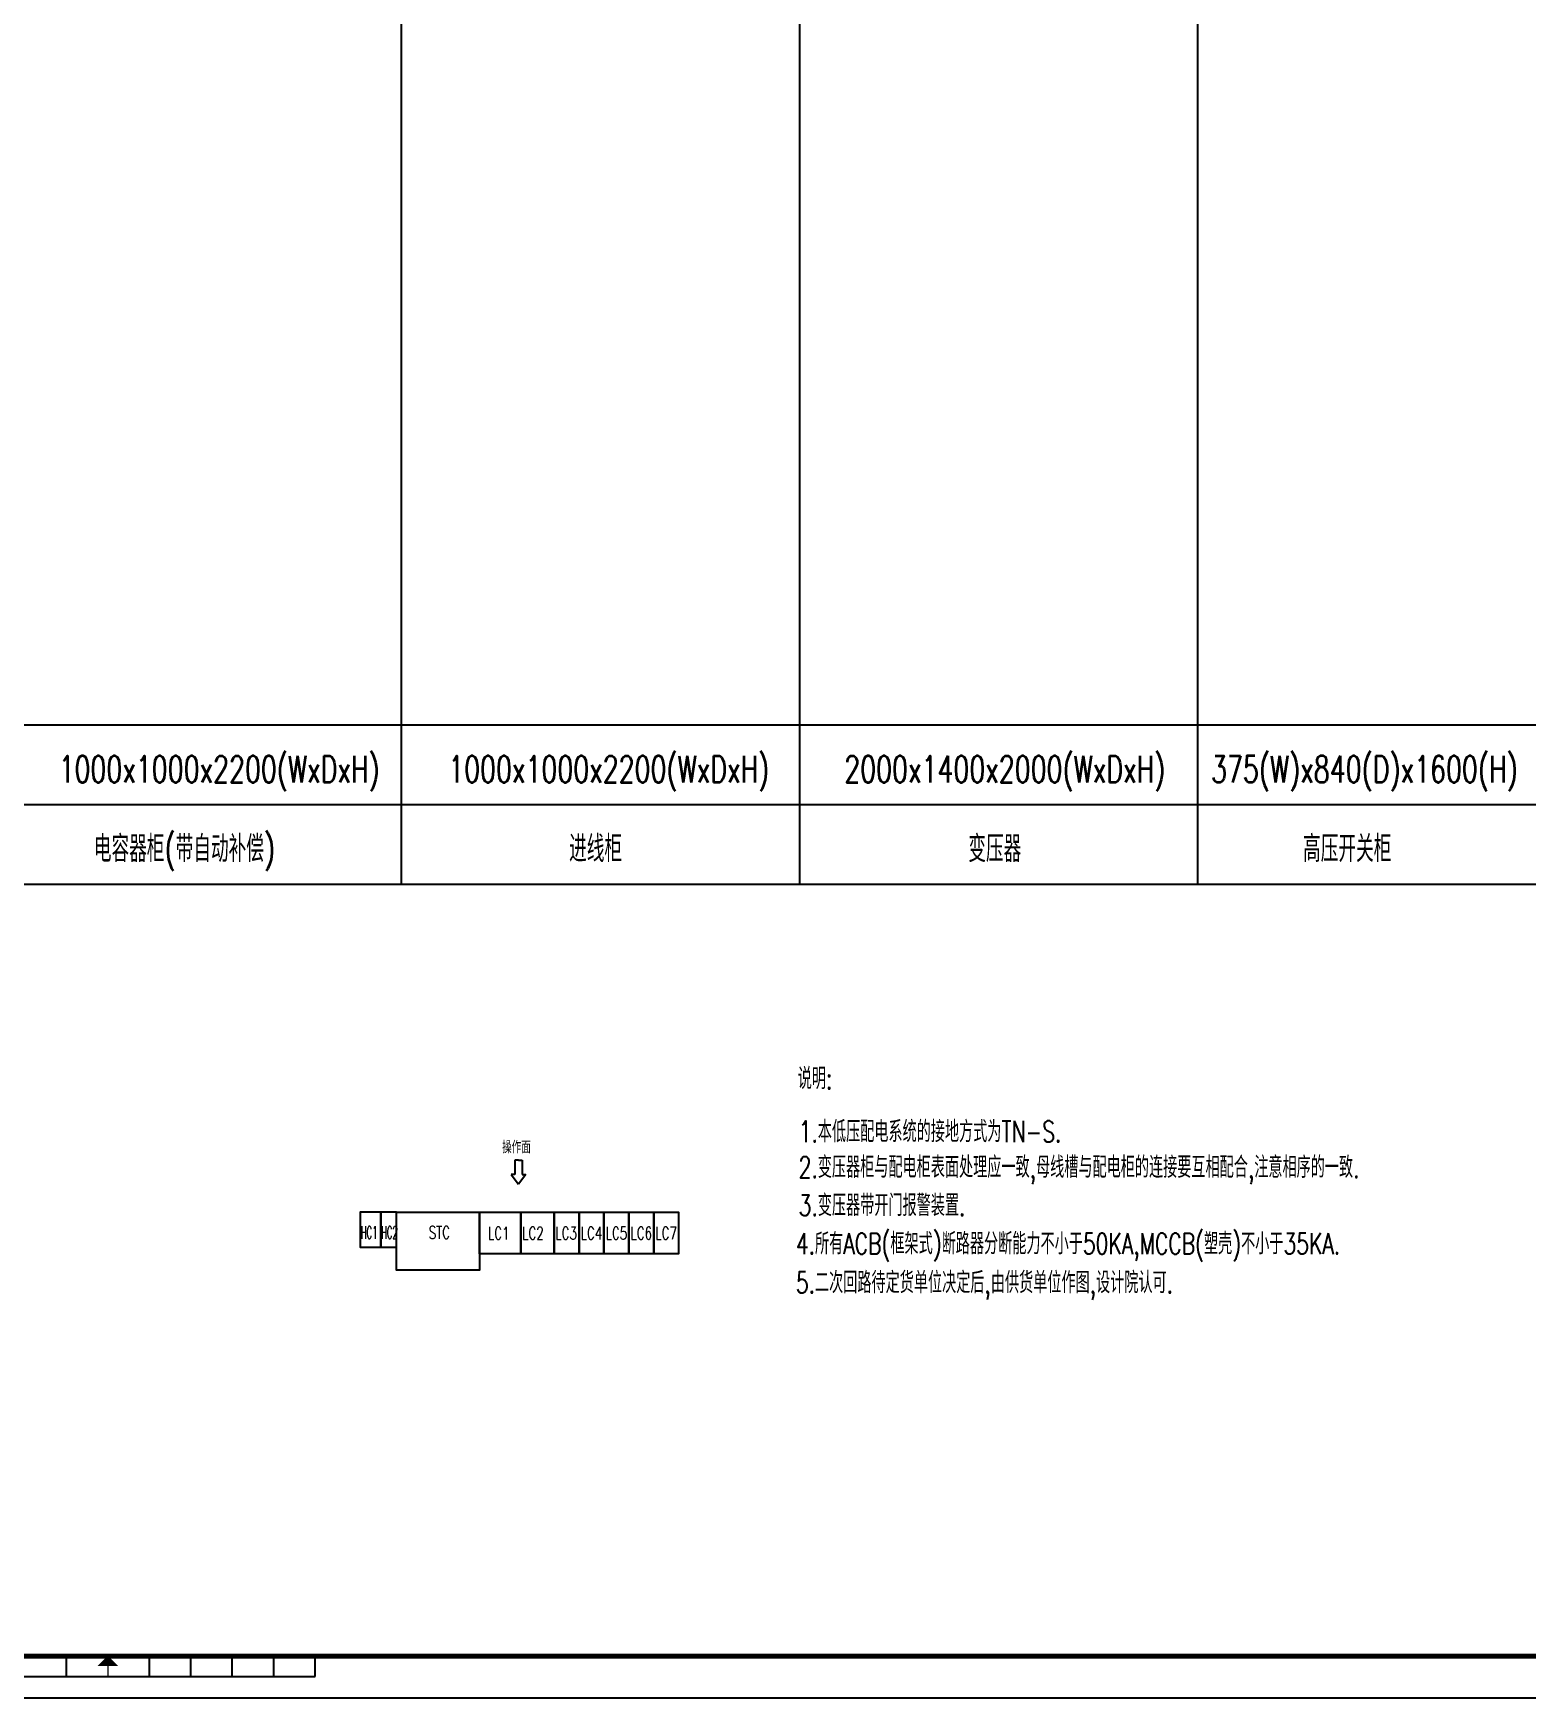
# Model space of a CAD drawing. Extents: x -336391 to 664021, y -458009 to -178412.
# Drawn here: x 356012 to 392016, y -458009 to -417886 of the extents above; entities that cross this region are included whole.
import ezdxf
from ezdxf.enums import TextEntityAlignment as Align

# ---------------------------------------------------------------- set-up
doc = ezdxf.new("R2010")
doc.units = 0
doc.header["$LTSCALE"] = 1000
doc.header["$MEASUREMENT"] = 0
for name, color, linetype in [('A-墙线', 7, 'CONTINUOUS'), ('EQUIP-箱柜', 3, 'CONTINUOUS'), ('图框', 7, 'CONTINUOUS'), ('电气-文字', 4, 'CONTINUOUS')]:
    doc.layers.add(name, color=color, linetype=linetype)
doc.styles.add('HZ', font='tjromans.shx', dxfattribs={"width": 0.75, "bigfont": 'tjhztxt.shx'})

# ---------------------------------------------------------------- blocks, each defined once
blk = doc.blocks.new('tk2')
at = {"layer": '图框'}
for p, q in [((59200, 511), (59200, 1011)), ((61200, 511), (61200, 1011)), ((62200, 511), (62200, 1011)), ((63200, 511), (63200, 1011)), ((64200, 511), (64200, 1011)), ((65200, 511), (65200, 1011)), ((55200, 511), (65200, 511)), ((0, 0), (118900, 0))]:
    blk.add_line(p, q, dxfattribs=at)
at = {"layer": '图框', "const_width": 120}
blk.add_lwpolyline([(117900, 1000), (117900, 83100), (2500, 83100), (2500, 1000)], close=True, dxfattribs=at)
at = {"layer": '图框', "const_width": 30}
blk.add_lwpolyline([(60200, 761), (60200, 511)], dxfattribs=at)
at = {"layer": '图框'}
blk.add_solid([(60450, 761), (59950, 761), (60200, 1011)], dxfattribs=at)

msp = doc.modelspace()

# ---------------------------------------------------------------- linework, layer by layer
at = {"layer": 'EQUIP-箱柜'}
for points in [[(364394.6, -446304.6), (363894.6, -446304.6), (363894.6, -447144.6), (364394.6, -447144.6)], [(364769.6, -446304.6), (364394.6, -446304.6), (364394.6, -447144.6), (364769.6, -447144.6)], [(364769.6, -446304.6), (366769.6, -446304.6), (366769.6, -447704.6), (364769.6, -447704.6)], [(366769.6, -446304.6), (367769.6, -446304.6), (367769.6, -447304.6), (366769.6, -447304.6)], [(367769.6, -446304.6), (368569.6, -446304.6), (368569.6, -447304.6), (367769.6, -447304.6)], [(368569.6, -446304.6), (369169.6, -446304.6), (369169.6, -447304.6), (368569.6, -447304.6)], [(369169.6, -446304.6), (369769.6, -446304.6), (369769.6, -447304.6), (369169.6, -447304.6)], [(369769.6, -446304.6), (370369.6, -446304.6), (370369.6, -447304.6), (369769.6, -447304.6)], [(370369.6, -446304.6), (370969.6, -446304.6), (370969.6, -447304.6), (370369.6, -447304.6)], [(370969.6, -446304.6), (371569.6, -446304.6), (371569.6, -447304.6), (370969.6, -447304.6)]]:
    msp.add_lwpolyline(points, close=True, dxfattribs=at)
at = {"layer": '电气-文字'}
for p, q in [((364882.3, -382726), (364882.3, -438406)), ((374482.3, -382726), (374482.3, -438406)), ((374482.3, -382726), (374482.3, -438406)), ((374482.3, -382726), (374482.3, -438406)), ((374482.3, -382726), (374482.3, -438406)), ((384082.3, -382726), (384082.3, -438406)), ((384082.3, -382726), (384082.3, -438406)), ((384082.3, -382726), (384082.3, -438406)), ((384082.3, -382726), (384082.3, -438406)), ((400539.5, -434566), (326482.3, -434566)), ((400539.5, -436486), (326482.3, -436486)), ((400539.5, -438406), (326482.3, -438406)), ((367710, -445051.2), (367623.8, -445051.2)), ((367623.8, -445051.2), (367623.8, -445398.1)), ((367623.8, -445051.2), (367623.8, -445398.1)), ((367710, -445051.2), (367623.8, -445051.2)), ((367710, -445051.2), (367796.1, -445051.2)), ((367710, -445051.2), (367796.1, -445051.2)), ((367796.1, -445051.2), (367796.1, -445398.1)), ((367796.1, -445051.2), (367796.1, -445398.1)), ((367623.8, -445398.1), (367533.1, -445398.1)), ((367623.8, -445398.1), (367533.1, -445398.1)), ((367533.1, -445398.1), (367710, -445630)), ((367533.1, -445398.1), (367710, -445630)), ((367886.8, -445398.1), (367710, -445630)), ((367886.8, -445398.1), (367710, -445630)), ((367796.1, -445398.1), (367886.8, -445398.1)), ((367796.1, -445398.1), (367886.8, -445398.1))]:
    msp.add_line(p, q, dxfattribs=at)

# ---------------------------------------------------------------- block references
at = {"layer": 'A-墙线'}
msp.add_blockref('tk2', (297610.3, -458008.9), dxfattribs=at)

# ---------------------------------------------------------------- texts
at = {"layer": '电气-文字', "style": 'HZ', "width": 0.7}
for s, height, p in [('1000x1000x2200(WxDxH)', 640, (356622.1, -435945.7)), ('1000x1000x2200(WxDxH)', 640, (366015.5, -435945.7)), ('2000x1400x2000(WxDxH)', 640, (375563.8, -435945.7)), ('375(W)x840(D)x1600(H)', 640, (384406, -435945.7)), ('电容器柜(带自动补偿)', 640, (357472.6, -437865.7)), ('进线柜', 640, (368930.5, -437865.7)), ('变压器', 640, (378553.8, -437865.7)), ('高压开关柜', 640, (386624.8, -437865.7)), ('说明:', 512, (374441.3, -443338.2)), ('1.本低压配电系统的接地方式为TN-S.', 512, (374465.2, -444618.2)), ('2.变压器柜与配电柜表面处理应一致,母线槽与配电柜的连接要互相配合,注意相序的一致.', 512, (374465.2, -445476.7)), ('3.变压器带开门报警装置.', 512, (374465.2, -446396)), ('4.所有ACB(框架式)断路器分断能力不小于50KA,MCCB(塑壳)不小于35KA.', 512, (374396.7, -447319.8)), ('5.二次回路待定货单位决定后,由供货单位作图,设计院认可.', 512, (374396.7, -448257.9))]:
    msp.add_text(s, height=height, dxfattribs=at).set_placement(p)
msp.add_text('操作面', height=300, dxfattribs=at).set_placement((367660.7, -444886.9), align=Align.CENTER)
at = {"layer": '电气-文字', "style": 'HZ'}
for s, width, p in [('HC1', 0.5, (364106.8, -446793.4)), ('HC2', 0.5, (364595.7, -446793.4)), ('STC', 0.7, (365802.6, -446793.4)), ('LC1', 0.7, (367232.6, -446809.7)), ('LC2', 0.7, (368057.8, -446809.7)), ('LC3', 0.7, (368857.8, -446809.7)), ('LC4', 0.7, (369469.4, -446809.7)), ('LC5', 0.7, (370069.4, -446809.7)), ('LC6', 0.7, (370669.4, -446809.7)), ('LC7', 0.7, (371269.4, -446809.7))]:
    msp.add_text(s, height=300, dxfattribs=dict(at, width=width)).set_placement(p, align=Align.MIDDLE)

doc.saveas('drawing.dxf')
